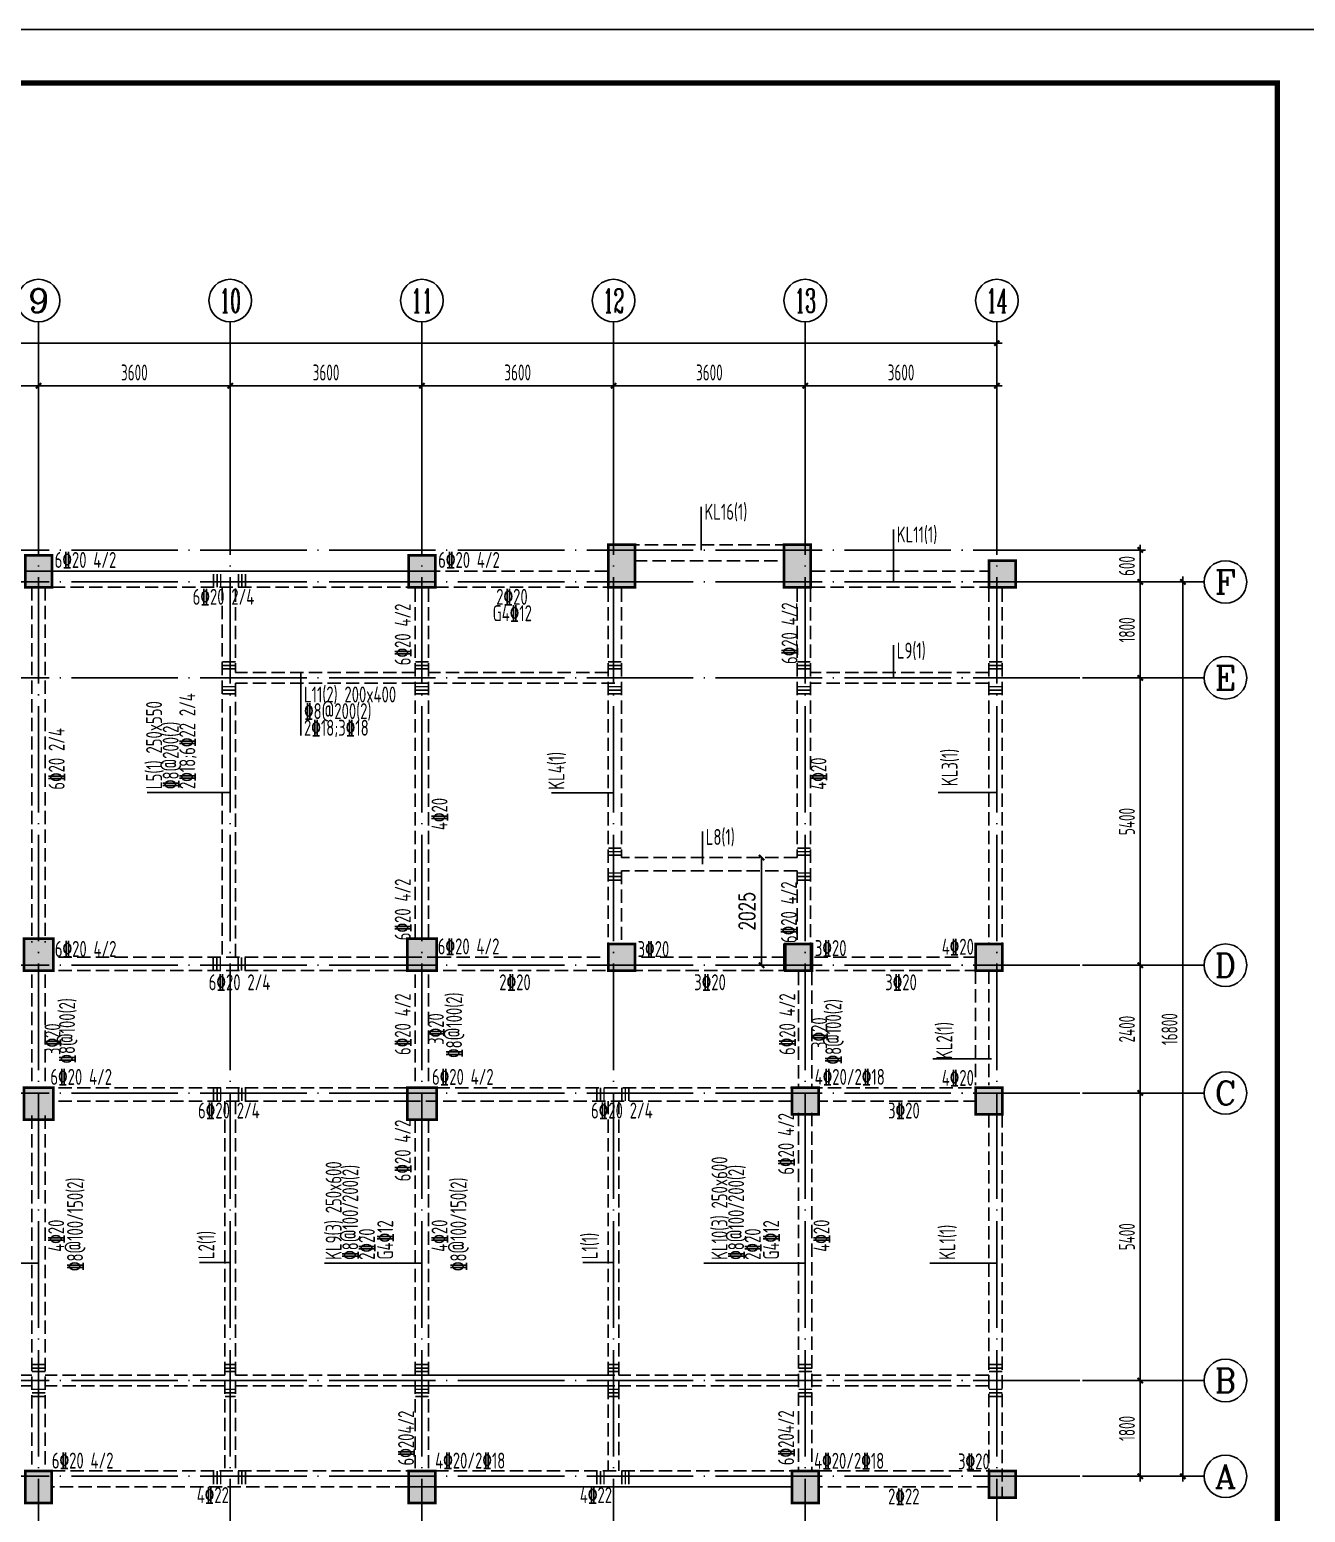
# Model space of a CAD drawing. Extents: x 127019 to 780419, y 327305 to 369305.
# Drawn here: x 458985 to 482944, y 341453 to 369305 of the extents above; entities that cross this region are included whole.
import ezdxf
from ezdxf.enums import TextEntityAlignment as Align

# ---------------------------------------------------------------- set-up
doc = ezdxf.new("R2010")
doc.units = 0
doc.header["$LTSCALE"] = 1000
doc.header["$MEASUREMENT"] = 0
for name, pattern in [('CONTINOUS', [0]), ('DASH', [0.35, 0.25, -0.1]), ('DOTE', [2.42, 2, -0.2, 0.02, -0.2])]:
    doc.linetypes.add(name, pattern=pattern)
doc.layers.get('0').update_dxf_attribs({"linetype": 'CONTINUOUS'})
doc.layers.get('Defpoints').update_dxf_attribs({"linetype": 'CONTINUOUS'})
for name, color, linetype in [('2106', 2, 'CONTINUOUS'), ('AXIS_TEXT', 7, 'CONTINUOUS'), ('COLU', 7, 'CONTINUOUS'), ('COLUMN', 7, 'CONTINUOUS'), ('DIM', 3, 'CONTINUOUS'), ('DOTE', 8, 'DOTE'), ('PUB_DIM', 3, 'CONTINUOUS'), ('PUB_TITLE', 4, 'CONTINUOUS'), ('REIN', 1, 'CONTINUOUS'), ('柱涂实', 54, 'CONTINUOUS'), ('梁', 4, 'CONTINUOUS'), ('梁虚线', 4, 'DASH'), ('梁集中标注', 2, 'CONTINUOUS')]:
    doc.layers.add(name, color=color, linetype=linetype)
doc.styles.add('_TCH_DIM_T3', font='SIMPLEX', dxfattribs={"width": 0.705882, "bigfont": 'GBCBIG'})
doc.styles.add('COMPLEX', font='COMPLEX.shx')
doc.styles.add('TSSD_Dimension', font='gbxwxt.shx', dxfattribs={"width": 0.7, "bigfont": 'gbhzfs.shx'})
doc.styles.add('TSSD_Rein', font='tssdeng.shx', dxfattribs={"width": 0.6, "bigfont": 'gbhzfs.shx'})
doc.dimstyles.new('_TCH_ARCH&&100', dxfattribs={"dimtxt": 297.5, "dimasz": 100, "dimexe": 250, "dimexo": 300, "dimgap": 126.25, "dimtad": 1, "dimdec": 0, "dimzin": 0, "dimdsep": 46, "dimtxsty": '_TCH_DIM_T3', "dimblk": 'ARCHTICK', "dimcen": 0.09, "dimclrt": 7, "dimazin": 2, "dimtfac": 1, "dimtdec": 0, "dimtix": 1, "dimtmove": 2, "dimatfit": 3, "dimfxl": 0, "dimtolj": 1, "dimtzin": 0, "dimarcsym": 0})
doc.dimstyles.new('TSSD_100_100', dxfattribs={"dimtxt": 300, "dimasz": 100, "dimexe": 100, "dimexo": 250, "dimgap": 100, "dimtad": 1, "dimdec": 0, "dimzin": 0, "dimdsep": 46, "dimtxsty": 'TSSD_Dimension', "dimblk": 'ARCHTICK', "dimcen": 0, "dimdle": 100, "dimclrt": 7, "dimadec": 0, "dimazin": 0, "dimtfac": 1, "dimtdec": 0, "dimtix": 1, "dimtmove": 2, "dimatfit": 3, "dimfxl": 0, "dimtolj": 1, "dimtzin": 0, "dimarcsym": 0})

# ---------------------------------------------------------------- blocks, each defined once
blk = doc.blocks.new('_ArchTick')
at = {"color": 0, "linetype": 'ByBlock', "const_width": 0.4}
blk.add_lwpolyline([(-0.5, -0.5), (0.5, 0.5)], dxfattribs=at)
blk = doc.blocks.new('*D271')
at = {"layer": 'Defpoints', "color": 0, "transparency": 16777216}
for p in [(478809, 358930), (478809, 342130), (480643, 342130)]:
    blk.add_point(p, dxfattribs=at)
at = {"layer": 'DIM', "color": 0, "lineweight": -2, "transparency": 16777216}
for p, q in [((480643, 359030), (480643, 342030)), ((479059, 358930), (480743, 358930)), ((479059, 342130), (480743, 342130))]:
    blk.add_line(p, q, dxfattribs=at)
at = {"layer": 'DIM', "color": 0, "lineweight": -2, "transparency": 16777216, "xscale": 100, "yscale": 100, "zscale": 100}
for p, rotation in [((480643, 358930), 90), ((480643, 342130), 270)]:
    blk.add_blockref('_ArchTick', p, dxfattribs=dict(at, rotation=rotation))
at = {"layer": 'DIM', "color": 7, "transparency": 16777216, "insert": (480393, 350530), "char_height": 300, "attachment_point": 5, "rotation": 90, "style": 'TSSD_Dimension'}
blk.add_mtext('\\A1;16800', dxfattribs=at)
blk = doc.blocks.new('*D272')
at = {"layer": 'Defpoints', "color": 0, "transparency": 16777216}
for p in [(478809, 343930), (478809, 342130), (479843, 342130)]:
    blk.add_point(p, dxfattribs=at)
at = {"layer": 'DIM', "color": 0, "lineweight": -2, "transparency": 16777216}
for p, q in [((479843, 344030), (479843, 342030)), ((479059, 343930), (479943, 343930)), ((479059, 342130), (479943, 342130))]:
    blk.add_line(p, q, dxfattribs=at)
at = {"layer": 'DIM', "color": 0, "lineweight": -2, "transparency": 16777216, "xscale": 100, "yscale": 100, "zscale": 100}
for p, rotation in [((479843, 343930), 90), ((479843, 342130), 270)]:
    blk.add_blockref('_ArchTick', p, dxfattribs=dict(at, rotation=rotation))
at = {"layer": 'DIM', "color": 7, "transparency": 16777216, "insert": (479593, 343030), "char_height": 300, "attachment_point": 5, "rotation": 90, "style": 'TSSD_Dimension'}
blk.add_mtext('\\A1;1800', dxfattribs=at)
blk = doc.blocks.new('*D273')
at = {"layer": 'Defpoints', "color": 0, "transparency": 16777216}
for p in [(478809, 349330), (478809, 343930), (479843, 343930)]:
    blk.add_point(p, dxfattribs=at)
at = {"layer": 'DIM', "color": 0, "lineweight": -2, "transparency": 16777216}
for p, q in [((479059, 349330), (479943, 349330)), ((479843, 349430), (479843, 343830)), ((479059, 343930), (479943, 343930))]:
    blk.add_line(p, q, dxfattribs=at)
at = {"layer": 'DIM', "color": 0, "lineweight": -2, "transparency": 16777216, "xscale": 100, "yscale": 100, "zscale": 100}
for p, rotation in [((479843, 349330), 90), ((479843, 343930), 270)]:
    blk.add_blockref('_ArchTick', p, dxfattribs=dict(at, rotation=rotation))
at = {"layer": 'DIM', "color": 7, "transparency": 16777216, "insert": (479593, 346630), "char_height": 300, "attachment_point": 5, "rotation": 90, "style": 'TSSD_Dimension'}
blk.add_mtext('\\A1;5400', dxfattribs=at)
blk = doc.blocks.new('*D274')
at = {"layer": 'Defpoints', "color": 0, "transparency": 16777216}
for p in [(478809, 351730), (478809, 349330), (479843, 349330)]:
    blk.add_point(p, dxfattribs=at)
at = {"layer": 'DIM', "color": 0, "lineweight": -2, "transparency": 16777216}
for p, q in [((479843, 351830), (479843, 349230)), ((479059, 351730), (479943, 351730)), ((479059, 349330), (479943, 349330))]:
    blk.add_line(p, q, dxfattribs=at)
at = {"layer": 'DIM', "color": 0, "lineweight": -2, "transparency": 16777216, "xscale": 100, "yscale": 100, "zscale": 100}
for p, rotation in [((479843, 351730), 90), ((479843, 349330), 270)]:
    blk.add_blockref('_ArchTick', p, dxfattribs=dict(at, rotation=rotation))
at = {"layer": 'DIM', "color": 7, "transparency": 16777216, "insert": (479593, 350530), "char_height": 300, "attachment_point": 5, "rotation": 90, "style": 'TSSD_Dimension'}
blk.add_mtext('\\A1;2400', dxfattribs=at)
blk = doc.blocks.new('*D275')
at = {"layer": 'Defpoints', "color": 0, "transparency": 16777216}
for p in [(478809, 357130), (478809, 351730), (479843, 351730)]:
    blk.add_point(p, dxfattribs=at)
at = {"layer": 'DIM', "color": 0, "lineweight": -2, "transparency": 16777216}
for p, q in [((479059, 357130), (479943, 357130)), ((479843, 357230), (479843, 351630)), ((479059, 351730), (479943, 351730))]:
    blk.add_line(p, q, dxfattribs=at)
at = {"layer": 'DIM', "color": 0, "lineweight": -2, "transparency": 16777216, "xscale": 100, "yscale": 100, "zscale": 100}
for p, rotation in [((479843, 357130), 90), ((479843, 351730), 270)]:
    blk.add_blockref('_ArchTick', p, dxfattribs=dict(at, rotation=rotation))
at = {"layer": 'DIM', "color": 7, "transparency": 16777216, "insert": (479593, 354430), "char_height": 300, "attachment_point": 5, "rotation": 90, "style": 'TSSD_Dimension'}
blk.add_mtext('\\A1;5400', dxfattribs=at)
blk = doc.blocks.new('*D276')
at = {"layer": 'Defpoints', "color": 0, "transparency": 16777216}
for p in [(478809, 358930), (478809, 357130), (479843, 357130)]:
    blk.add_point(p, dxfattribs=at)
at = {"layer": 'DIM', "color": 0, "lineweight": -2, "transparency": 16777216}
for p, q in [((479843, 359030), (479843, 357030)), ((479059, 358930), (479943, 358930)), ((479059, 357130), (479943, 357130))]:
    blk.add_line(p, q, dxfattribs=at)
at = {"layer": 'DIM', "color": 0, "lineweight": -2, "transparency": 16777216, "xscale": 100, "yscale": 100, "zscale": 100}
for p, rotation in [((479843, 358930), 90), ((479843, 357130), 270)]:
    blk.add_blockref('_ArchTick', p, dxfattribs=dict(at, rotation=rotation))
at = {"layer": 'DIM', "color": 7, "transparency": 16777216, "insert": (479593, 358030), "char_height": 300, "attachment_point": 5, "rotation": 90, "style": 'TSSD_Dimension'}
blk.add_mtext('\\A1;1800', dxfattribs=at)
blk = doc.blocks.new('_axiso')
blk.add_circle((0, 0), 0.5)
at = {"layer": 'AXIS_TEXT', "style": 'COMPLEX', "width": 1.041667}
blk.add_attdef('A', text='', height=0.56, dxfattribs=at).set_placement((-0.25, -0.28), (0.25, -0.28), align=Align.FIT)
blk = doc.blocks.new('*D277')
at = {"layer": 'Defpoints', "color": 0, "transparency": 16777216}
for p in [(473551, 362615), (473551, 361190), (477151, 361190)]:
    blk.add_point(p, dxfattribs=at)
at = {"layer": 'DIM', "color": 0, "lineweight": -2, "transparency": 16777216}
for p, q in [((473551, 361440), (473551, 362715)), ((477151, 361440), (477151, 362715)), ((477251, 362615), (473451, 362615))]:
    blk.add_line(p, q, dxfattribs=at)
at = {"layer": 'DIM', "color": 0, "lineweight": -2, "transparency": 16777216, "xscale": 100, "yscale": 100, "zscale": 100, "rotation": 180}
blk.add_blockref('_ArchTick', (473551, 362615), dxfattribs=at)
at = {"layer": 'DIM', "color": 0, "lineweight": -2, "transparency": 16777216, "xscale": 100, "yscale": 100, "zscale": 100}
blk.add_blockref('_ArchTick', (477151, 362615), dxfattribs=at)
at = {"layer": 'DIM', "color": 7, "transparency": 16777216, "insert": (475351, 362865), "char_height": 300, "attachment_point": 5, "style": 'TSSD_Dimension'}
blk.add_mtext('\\A1;3600', dxfattribs=at)
blk = doc.blocks.new('*D279')
at = {"layer": 'Defpoints', "color": 0, "transparency": 16777216}
for p in [(478286, 359530), (478286, 358930), (479843, 358930)]:
    blk.add_point(p, dxfattribs=at)
at = {"layer": 'DIM', "color": 0, "lineweight": -2, "transparency": 16777216}
for p, q in [((479843, 359530), (479843, 359630)), ((478536, 359530), (479943, 359530)), ((479843, 359530), (479843, 358930)), ((478536, 358930), (479943, 358930)), ((479843, 358930), (479843, 358830))]:
    blk.add_line(p, q, dxfattribs=at)
at = {"layer": 'DIM', "color": 0, "lineweight": -2, "transparency": 16777216, "xscale": 100, "yscale": 100, "zscale": 100}
for p, rotation in [((479843, 359530), 270), ((479843, 358930), 90)]:
    blk.add_blockref('_ArchTick', p, dxfattribs=dict(at, rotation=rotation))
at = {"layer": 'DIM', "color": 7, "transparency": 16777216, "insert": (479593, 359230), "char_height": 300, "attachment_point": 5, "rotation": 90, "style": 'TSSD_Dimension'}
blk.add_mtext('\\A1;600', dxfattribs=at)
blk = doc.blocks.new('*D280')
at = {"layer": 'Defpoints', "color": 0, "transparency": 16777216}
for p in [(455551, 362615), (455551, 361190), (459151, 361190)]:
    blk.add_point(p, dxfattribs=at)
at = {"layer": 'DIM', "color": 0, "lineweight": -2, "transparency": 16777216}
for p, q in [((455551, 361440), (455551, 362715)), ((459151, 361440), (459151, 362715)), ((459251, 362615), (455451, 362615))]:
    blk.add_line(p, q, dxfattribs=at)
at = {"layer": 'DIM', "color": 0, "lineweight": -2, "transparency": 16777216, "xscale": 100, "yscale": 100, "zscale": 100, "rotation": 180}
blk.add_blockref('_ArchTick', (455551, 362615), dxfattribs=at)
at = {"layer": 'DIM', "color": 0, "lineweight": -2, "transparency": 16777216, "xscale": 100, "yscale": 100, "zscale": 100}
blk.add_blockref('_ArchTick', (459151, 362615), dxfattribs=at)
at = {"layer": 'DIM', "color": 7, "transparency": 16777216, "insert": (457351, 362865), "char_height": 300, "attachment_point": 5, "style": 'TSSD_Dimension'}
blk.add_mtext('\\A1;3600', dxfattribs=at)
blk = doc.blocks.new('*D287')
at = {"layer": 'Defpoints', "color": 0, "transparency": 16777216}
for p in [(469951, 362615), (469951, 361190), (473551, 361190)]:
    blk.add_point(p, dxfattribs=at)
at = {"layer": 'DIM', "color": 0, "lineweight": -2, "transparency": 16777216}
for p, q in [((469951, 361440), (469951, 362715)), ((473551, 361440), (473551, 362715)), ((473651, 362615), (469851, 362615))]:
    blk.add_line(p, q, dxfattribs=at)
at = {"layer": 'DIM', "color": 0, "lineweight": -2, "transparency": 16777216, "xscale": 100, "yscale": 100, "zscale": 100, "rotation": 180}
blk.add_blockref('_ArchTick', (469951, 362615), dxfattribs=at)
at = {"layer": 'DIM', "color": 0, "lineweight": -2, "transparency": 16777216, "xscale": 100, "yscale": 100, "zscale": 100}
blk.add_blockref('_ArchTick', (473551, 362615), dxfattribs=at)
at = {"layer": 'DIM', "color": 7, "transparency": 16777216, "insert": (471751, 362865), "char_height": 300, "attachment_point": 5, "style": 'TSSD_Dimension'}
blk.add_mtext('\\A1;3600', dxfattribs=at)
blk = doc.blocks.new('*D288')
at = {"layer": 'Defpoints', "color": 0, "transparency": 16777216}
for p in [(466351, 362615), (466351, 361190), (469951, 361190)]:
    blk.add_point(p, dxfattribs=at)
at = {"layer": 'DIM', "color": 0, "lineweight": -2, "transparency": 16777216}
for p, q in [((466351, 361440), (466351, 362715)), ((469951, 361440), (469951, 362715)), ((470051, 362615), (466251, 362615))]:
    blk.add_line(p, q, dxfattribs=at)
at = {"layer": 'DIM', "color": 0, "lineweight": -2, "transparency": 16777216, "xscale": 100, "yscale": 100, "zscale": 100, "rotation": 180}
blk.add_blockref('_ArchTick', (466351, 362615), dxfattribs=at)
at = {"layer": 'DIM', "color": 0, "lineweight": -2, "transparency": 16777216, "xscale": 100, "yscale": 100, "zscale": 100}
blk.add_blockref('_ArchTick', (469951, 362615), dxfattribs=at)
at = {"layer": 'DIM', "color": 7, "transparency": 16777216, "insert": (468151, 362865), "char_height": 300, "attachment_point": 5, "style": 'TSSD_Dimension'}
blk.add_mtext('\\A1;3600', dxfattribs=at)
blk = doc.blocks.new('*D289')
at = {"layer": 'Defpoints', "color": 0, "transparency": 16777216}
for p in [(462751, 362615), (462751, 361190), (466351, 361190)]:
    blk.add_point(p, dxfattribs=at)
at = {"layer": 'DIM', "color": 0, "lineweight": -2, "transparency": 16777216}
for p, q in [((462751, 361440), (462751, 362715)), ((466351, 361440), (466351, 362715)), ((466451, 362615), (462651, 362615))]:
    blk.add_line(p, q, dxfattribs=at)
at = {"layer": 'DIM', "color": 0, "lineweight": -2, "transparency": 16777216, "xscale": 100, "yscale": 100, "zscale": 100, "rotation": 180}
blk.add_blockref('_ArchTick', (462751, 362615), dxfattribs=at)
at = {"layer": 'DIM', "color": 0, "lineweight": -2, "transparency": 16777216, "xscale": 100, "yscale": 100, "zscale": 100}
blk.add_blockref('_ArchTick', (466351, 362615), dxfattribs=at)
at = {"layer": 'DIM', "color": 7, "transparency": 16777216, "insert": (464551, 362865), "char_height": 300, "attachment_point": 5, "style": 'TSSD_Dimension'}
blk.add_mtext('\\A1;3600', dxfattribs=at)
blk = doc.blocks.new('*D294')
at = {"layer": 'Defpoints', "color": 0, "transparency": 16777216}
for p in [(430351, 363415), (430351, 361190), (477151, 361190)]:
    blk.add_point(p, dxfattribs=at)
at = {"layer": 'DIM', "color": 0, "lineweight": -2, "transparency": 16777216}
for p, q in [((430351, 361440), (430351, 363515)), ((477151, 361440), (477151, 363515)), ((477251, 363415), (430251, 363415))]:
    blk.add_line(p, q, dxfattribs=at)
at = {"layer": 'DIM', "color": 0, "lineweight": -2, "transparency": 16777216, "xscale": 100, "yscale": 100, "zscale": 100}
for p, rotation in [((430351, 363415), 179.9999999999991), ((477151, 363415), 359.9999999999991)]:
    blk.add_blockref('_ArchTick', p, dxfattribs=dict(at, rotation=rotation))
at = {"layer": 'DIM', "color": 7, "transparency": 16777216, "insert": (453751, 363665), "char_height": 300, "attachment_point": 5, "style": 'TSSD_Dimension'}
blk.add_mtext('\\A1;46800', dxfattribs=at)
blk = doc.blocks.new('A$C5E704440')
at = {"layer": '2106', "color": 8}
for points in [[(40000, 700), (39500, 700), (40000, -100), (39500, -100)], [(43300, 700), (42800, 700), (43300, -100), (42800, -100)], [(29050, 500), (28550, 500), (29050, -100), (28550, -100)], [(36250, 500), (35750, 500), (36250, -100), (35750, -100)], [(47150, 400), (46650, 400), (47150, -100), (46650, -100)], [(29075, -6700), (28525, -6700), (29075, -7300), (28525, -7300)], [(36275, -6700), (35725, -6700), (36275, -7300), (35725, -7300)], [(40000, -6800), (39500, -6800), (40000, -7300), (39500, -7300)], [(43300, -6800), (42800, -6800), (43300, -7300), (42800, -7300)], [(46900, -6800), (46400, -6800), (46900, -7300), (46400, -7300)], [(29075, -9500), (28525, -9500), (29075, -10100), (28525, -10100)], [(36275, -9500), (35725, -9500), (36275, -10100), (35725, -10100)], [(43450, -9500), (42950, -9500), (43450, -10000), (42950, -10000)], [(46900, -9500), (46400, -9500), (46900, -10000), (46400, -10000)], [(29050, -16700), (28550, -16700), (29050, -17300), (28550, -17300)], [(36250, -16700), (35750, -16700), (36250, -17300), (35750, -17300)], [(43450, -16700), (42950, -16700), (43450, -17300), (42950, -17300)], [(47150, -16700), (46650, -16700), (47150, -17200), (46650, -17200)]]:
    blk.add_solid(points, dxfattribs=at)
at = {"layer": 'COLUMN'}
for points in [[(39500, -100), (40000, -100), (40000, 700), (39500, 700)], [(42800, -100), (43300, -100), (43300, 699), (42800, 699)], [(28550, -100), (29050, -100), (29050, 500), (28550, 500)], [(35750, -100), (36250, -100), (36250, 500), (35750, 500)], [(46650, -100), (47150, -100), (47150, 400), (46650, 400)], [(28525, -7300), (29075, -7300), (29075, -6700), (28525, -6700)], [(35725, -7300), (36275, -7300), (36275, -6700), (35725, -6700)], [(40000, -6800), (39500, -6800), (39500, -7300), (40000, -7300)], [(43300, -6800), (42800, -6800), (42800, -7300), (43300, -7300)], [(46400, -7300), (46900, -7300), (46900, -6800), (46400, -6800)], [(28525, -10100), (29075, -10100), (29075, -9500), (28525, -9500)], [(35725, -10100), (36275, -10100), (36275, -9500), (35725, -9500)], [(42950, -10000), (43450, -10000), (43450, -9500), (42950, -9500)], [(46400, -10000), (46900, -10000), (46900, -9500), (46400, -9500)], [(29050, -17300), (28550, -17300), (28550, -16700), (29050, -16700)], [(36250, -17300), (35750, -17300), (35750, -16700), (36250, -16700)], [(43450, -17300), (42950, -17300), (42950, -16700), (43450, -16700)], [(47150, -17200), (46650, -17200), (46650, -16700), (47150, -16700)]]:
    blk.add_lwpolyline(points, close=True, dxfattribs=at)
blk = doc.blocks.new('*D394')
at = {"layer": 'Defpoints', "color": 0, "transparency": 16777216}
for p in [(459151, 362615), (459151, 361190), (462751, 361190)]:
    blk.add_point(p, dxfattribs=at)
at = {"layer": 'DIM', "color": 0, "lineweight": -2, "transparency": 16777216}
for p, q in [((459151, 361440), (459151, 362715)), ((462751, 361440), (462751, 362715)), ((462851, 362615), (459051, 362615))]:
    blk.add_line(p, q, dxfattribs=at)
at = {"layer": 'DIM', "color": 0, "lineweight": -2, "transparency": 16777216, "xscale": 100, "yscale": 100, "zscale": 100, "rotation": 180}
blk.add_blockref('_ArchTick', (459151, 362615), dxfattribs=at)
at = {"layer": 'DIM', "color": 0, "lineweight": -2, "transparency": 16777216, "xscale": 100, "yscale": 100, "zscale": 100}
blk.add_blockref('_ArchTick', (462751, 362615), dxfattribs=at)
at = {"layer": 'DIM', "color": 7, "transparency": 16777216, "insert": (460951, 362865), "char_height": 300, "attachment_point": 5, "style": 'TSSD_Dimension'}
blk.add_mtext('\\A1;3600', dxfattribs=at)
blk = doc.blocks.new('*D625')
at = {"layer": 'Defpoints', "color": 0, "linetype": 'CONTINOUS', "transparency": 16777216}
for p in [(472554, 353755), (472732, 353755), (472554, 351730)]:
    blk.add_point(p, dxfattribs=at)
at = {"layer": 'PUB_DIM', "color": 0, "linetype": 'CONTINOUS', "lineweight": -2, "transparency": 16777216}
for p, q in [((472732, 351730), (472732, 353755)), ((472854, 353755), (472982, 353755)), ((472854, 351730), (472982, 351730))]:
    blk.add_line(p, q, dxfattribs=at)
at = {"layer": 'PUB_DIM', "color": 0, "linetype": 'CONTINOUS', "lineweight": -2, "transparency": 16777216, "xscale": 100, "yscale": 100, "zscale": 100}
for p, rotation in [((472732, 353755), 90), ((472732, 351730), 270)]:
    blk.add_blockref('_ArchTick', p, dxfattribs=dict(at, rotation=rotation))
at = {"layer": 'PUB_DIM', "color": 7, "linetype": 'CONTINOUS', "transparency": 16777216, "insert": (472457, 352743), "char_height": 297.5, "attachment_point": 5, "rotation": 90, "style": '_TCH_DIM_T3'}
blk.add_mtext('\\A1;2025', dxfattribs=at)

msp = doc.modelspace()

# ---------------------------------------------------------------- linework, layer by layer
at = {"layer": 'COLU'}
for p, q in [((470351.2, 359630), (470351.2, 358830)), ((473651.2, 359630), (473651.2, 358830))]:
    msp.add_line(p, q, dxfattribs=at)
at = {"layer": 'COLU', "const_width": 50}
for points in [[(469851.2, 359630), (470351.2, 359630), (470351.2, 358830), (469851.2, 358830)], [(473151.2, 359630), (473651.2, 359630), (473651.2, 358830), (473151.2, 358830)], [(458902.2, 359430), (459402.2, 359430), (459402.2, 358830), (458902.2, 358830)], [(466101.2, 359430), (466601.2, 359430), (466601.2, 358830), (466101.2, 358830)], [(477000.8, 359330), (477500.8, 359330), (477500.8, 358830), (477000.8, 358830)], [(477000.8, 359330), (477500.8, 359330), (477500.8, 358830), (477000.8, 358830)], [(458876.2, 352230), (459426.2, 352230), (459426.2, 351630), (458876.2, 351630)], [(466076.2, 352230), (466626.2, 352230), (466626.2, 351630), (466076.2, 351630)], [(469851.2, 352130.8), (470351.2, 352130.8), (470351.2, 351630.8), (469851.2, 351630.8)], [(469851.2, 352130.8), (470351.2, 352130.8), (470351.2, 351630.8), (469851.2, 351630.8)], [(473176.2, 352130), (473676.2, 352130), (473676.2, 351630), (473176.2, 351630)], [(473176.2, 352130), (473676.2, 352130), (473676.2, 351630), (473176.2, 351630)], [(476751.2, 352130), (477251.2, 352130), (477251.2, 351630), (476751.2, 351630)], [(476751.2, 352130), (477251.2, 352130), (477251.2, 351630), (476751.2, 351630)], [(458876.2, 349430), (459426.2, 349430), (459426.2, 348830), (458876.2, 348830)], [(466076.2, 349430.5), (466626.2, 349430.5), (466626.2, 348830.5), (466076.2, 348830.5)], [(473301.2, 349430), (473801.2, 349430), (473801.2, 348930), (473301.2, 348930)], [(476751.2, 349429.7), (477251.2, 349429.7), (477251.2, 348929.7), (476751.2, 348929.7)], [(476751.2, 349429.7), (477251.2, 349429.7), (477251.2, 348929.7), (476751.2, 348929.7)], [(458900.9, 342230), (459400.9, 342230), (459400.9, 341630), (458900.9, 341630)], [(466100.9, 342230), (466600.9, 342230), (466600.9, 341630), (466100.9, 341630)], [(473300.9, 342230), (473800.9, 342230), (473800.9, 341630), (473300.9, 341630)], [(477000.9, 342230), (477500.9, 342230), (477500.9, 341730), (477000.9, 341730)]]:
    msp.add_lwpolyline(points, close=True, dxfattribs=at)
at = {"layer": 'DIM'}
for p, q in [((459151.2, 363815.2), (459151.2, 361490.2)), ((462751.2, 363815.2), (462751.2, 361490.2)), ((466351.2, 363815.2), (466351.2, 361490.2)), ((469951.2, 363815.2), (469951.2, 361490.2)), ((469951.2, 363815.2), (469951.2, 361490.2)), ((473551.2, 363815.2), (473551.2, 361490.2)), ((477151.2, 363815.2), (477151.2, 361490.2)), ((481043.4, 358930), (478758.5, 358930)), ((481043.4, 357130), (478758.5, 357130)), ((481043.4, 351730), (478758.5, 351730)), ((481043.4, 349330), (478758.5, 349330)), ((481043.4, 343930), (478758.5, 343930)), ((481043.4, 342130), (478758.5, 342130))]:
    msp.add_line(p, q, dxfattribs=at)
at = {"layer": 'DOTE'}
for p, q in [((459151.2, 361440.2), (459151.2, 339619.8)), ((462751.2, 361440.2), (462751.2, 339619.8)), ((466351.2, 361440.2), (466351.2, 340196.9)), ((469951.2, 361440.2), (469951.2, 351730)), ((469951.2, 361440.2), (469951.2, 339619.8)), ((473551.2, 361440.2), (473551.2, 339619.8)), ((477151.2, 361440.2), (477151.2, 339619.8)), ((478708.5, 359530), (428938.9, 359530)), ((478708.5, 359530), (469851.2, 359530)), ((478708.5, 358930), (429104.9, 358930)), ((478708.5, 357130), (429104.9, 357130)), ((478708.5, 351730), (429104.9, 351730)), ((478708.5, 351730), (469951.2, 351730)), ((478708.5, 349330), (429104.9, 349330)), ((478708.5, 343930), (429104.9, 343930)), ((478708.5, 342130), (429104.9, 342130))]:
    msp.add_line(p, q, dxfattribs=at)
at = {"layer": 'PUB_TITLE'}
msp.add_lwpolyline([(424019.2, 327305.3), (483419.2, 327305.3), (483419.2, 369305.3), (424019.2, 369305.3)], close=True, dxfattribs=at)
at = {"layer": 'PUB_TITLE', "const_width": 100}
msp.add_lwpolyline([(425019.2, 328305.3), (482419.2, 328305.3), (482419.2, 368305.3), (425019.2, 368305.3)], close=True, dxfattribs=at)
at = {"layer": 'REIN', "const_width": 30}
for points in [[(462438.7, 358830), (462438.7, 359080)], [(462438.7, 358829.3), (462438.7, 359054.3)], [(462505.4, 358830), (462505.4, 359080)], [(462505.4, 358829.3), (462505.4, 359054.3)], [(462572, 358830), (462572, 359080)], [(462572, 358829.3), (462572, 359054.3)], [(462905.4, 358830), (462905.4, 359080)], [(462905.4, 358829.3), (462905.4, 359054.3)], [(462972, 358830), (462972, 359080)], [(462972, 358829.3), (462972, 359054.3)], [(463038.7, 358830), (463038.7, 359080)], [(463038.7, 358829.3), (463038.7, 359054.3)], [(462601.2, 357430), (462850.7, 357430)], [(462601.2, 357363.3), (462850.7, 357363.3)], [(466226.2, 357430), (466451.2, 357430)], [(466226.2, 357363.3), (466451.2, 357363.3)], [(466226.9, 357430), (466476.9, 357430)], [(466226.9, 357363.3), (466476.9, 357363.3)], [(469850, 357430), (470099.2, 357430)], [(469850, 357363.3), (470099.2, 357363.3)], [(473400.7, 357430), (473649.9, 357430)], [(473400.7, 357363.3), (473649.9, 357363.3)], [(477001.6, 357430), (477250.8, 357430)], [(477001.6, 357363.3), (477250.8, 357363.3)], [(462601.2, 357296.7), (462850.7, 357296.7)], [(466226.2, 357296.7), (466451.2, 357296.7)], [(466226.9, 357296.7), (466476.9, 357296.7)], [(469850, 357296.7), (470099.2, 357296.7)], [(473400.7, 357296.7), (473649.9, 357296.7)], [(477001.6, 357296.7), (477250.8, 357296.7)], [(462601.2, 356963.3), (462850.7, 356963.3)], [(462601.2, 356896.7), (462850.7, 356896.7)], [(462601.2, 356830), (462850.7, 356830)], [(466226.2, 356963.3), (466451.2, 356963.3)], [(466226.2, 356896.7), (466451.2, 356896.7)], [(466226.2, 356830), (466451.2, 356830)], [(466226.9, 356963.3), (466476.9, 356963.3)], [(466226.9, 356896.7), (466476.9, 356896.7)], [(466226.9, 356830), (466476.9, 356830)], [(469850, 356963.3), (470099.2, 356963.3)], [(469850, 356896.7), (470099.2, 356896.7)], [(469850, 356830), (470099.2, 356830)], [(473400.7, 356963.3), (473649.9, 356963.3)], [(473400.7, 356896.7), (473649.9, 356896.7)], [(473400.7, 356830), (473649.9, 356830)], [(477001.6, 356963.3), (477250.8, 356963.3)], [(477001.6, 356896.7), (477250.8, 356896.7)], [(477001.6, 356830), (477250.8, 356830)], [(469850.9, 353930), (470100.1, 353930)], [(469850.9, 353863.3), (470100.1, 353863.3)], [(469850.9, 353796.7), (470100.1, 353796.7)], [(473402, 353930), (473651.2, 353930)], [(473402, 353863.3), (473651.2, 353863.3)], [(473402, 353796.7), (473651.2, 353796.7)], [(469850.9, 353463.3), (470100.1, 353463.3)], [(473402, 353463.3), (473651.2, 353463.3)], [(469850.9, 353396.7), (470100.1, 353396.7)], [(469850.9, 353330), (470100.1, 353330)], [(473402, 353396.7), (473651.2, 353396.7)], [(473402, 353330), (473651.2, 353330)], [(462431.8, 351630.7), (462431.8, 351880.7)], [(462431.8, 351630), (462431.8, 351855)], [(462498.5, 351630.7), (462498.5, 351880.7)], [(462498.5, 351630), (462498.5, 351855)], [(462565.2, 351630.7), (462565.2, 351880.7)], [(462565.2, 351630), (462565.2, 351855)], [(462898.5, 351630.7), (462898.5, 351880.7)], [(462898.5, 351630), (462898.5, 351855)], [(462965.2, 351630.7), (462965.2, 351880.7)], [(462965.2, 351630), (462965.2, 351855)], [(463031.8, 351630.7), (463031.8, 351880.7)], [(463031.8, 351630), (463031.8, 351855)], [(462438.7, 349180), (462438.7, 349430)], [(462438.7, 349179.3), (462438.7, 349404.3)], [(462505.4, 349180), (462505.4, 349430)], [(462505.4, 349179.3), (462505.4, 349404.3)], [(462572, 349180), (462572, 349430)], [(462572, 349179.3), (462572, 349404.3)], [(462905.4, 349180), (462905.4, 349430)], [(462905.4, 349179.3), (462905.4, 349404.3)], [(462972, 349180), (462972, 349430)], [(462972, 349179.3), (462972, 349404.3)], [(463038.7, 349180), (463038.7, 349430)], [(463038.7, 349179.3), (463038.7, 349404.3)], [(469638.7, 349180), (469638.7, 349430)], [(469638.7, 349179.3), (469638.7, 349404.3)], [(469705.4, 349180), (469705.4, 349430)], [(469705.4, 349179.3), (469705.4, 349404.3)], [(469772, 349180), (469772, 349430)], [(469772, 349179.3), (469772, 349404.3)], [(470105.4, 349180), (470105.4, 349430)], [(470105.4, 349179.3), (470105.4, 349404.3)], [(470172, 349180), (470172, 349430)], [(470172, 349179.3), (470172, 349404.3)], [(470238.7, 349180), (470238.7, 349430)], [(470238.7, 349179.3), (470238.7, 349404.3)], [(459026.2, 344230), (459251.2, 344230)], [(459026.2, 344163.3), (459251.2, 344163.3)], [(459026.2, 344096.7), (459251.2, 344096.7)], [(459026.9, 344230), (459276.9, 344230)], [(459026.9, 344163.3), (459276.9, 344163.3)], [(459026.9, 344096.7), (459276.9, 344096.7)], [(462650.7, 344230), (462850.7, 344230)], [(462650.7, 344163.3), (462850.7, 344163.3)], [(462650.7, 344096.7), (462850.7, 344096.7)], [(466226.2, 344230), (466451.2, 344230)], [(466226.2, 344163.3), (466451.2, 344163.3)], [(466226.2, 344096.7), (466451.2, 344096.7)], [(466226.9, 344230), (466476.9, 344230)], [(466226.9, 344163.3), (466476.9, 344163.3)], [(466226.9, 344096.7), (466476.9, 344096.7)], [(469852.2, 344230), (470052.2, 344230)], [(469852.2, 344163.3), (470052.2, 344163.3)], [(469852.2, 344096.7), (470052.2, 344096.7)], [(473426.2, 344230), (473651.2, 344230)], [(473426.2, 344163.3), (473651.2, 344163.3)], [(473426.2, 344096.7), (473651.2, 344096.7)], [(473426.9, 344230), (473676.9, 344230)], [(473426.9, 344163.3), (473676.9, 344163.3)], [(473426.9, 344096.7), (473676.9, 344096.7)], [(477000.6, 344230), (477225.6, 344230)], [(477000.6, 344163.3), (477225.6, 344163.3)], [(477000.6, 344096.7), (477225.6, 344096.7)], [(477001.2, 344230), (477251.2, 344230)], [(477001.2, 344163.3), (477251.2, 344163.3)], [(477001.2, 344096.7), (477251.2, 344096.7)], [(459026.2, 343763.3), (459251.2, 343763.3)], [(459026.2, 343696.7), (459251.2, 343696.7)], [(459026.9, 343763.3), (459276.9, 343763.3)], [(459026.9, 343696.7), (459276.9, 343696.7)], [(462650.7, 343763.3), (462850.7, 343763.3)], [(462650.7, 343696.7), (462850.7, 343696.7)], [(466226.2, 343763.3), (466451.2, 343763.3)], [(466226.2, 343696.7), (466451.2, 343696.7)], [(466226.9, 343763.3), (466476.9, 343763.3)], [(466226.9, 343696.7), (466476.9, 343696.7)], [(469852.2, 343763.3), (470052.2, 343763.3)], [(469852.2, 343696.7), (470052.2, 343696.7)], [(473426.2, 343763.3), (473651.2, 343763.3)], [(473426.2, 343696.7), (473651.2, 343696.7)], [(473426.9, 343763.3), (473676.9, 343763.3)], [(473426.9, 343696.7), (473676.9, 343696.7)], [(477000.6, 343763.3), (477225.6, 343763.3)], [(477000.6, 343696.7), (477225.6, 343696.7)], [(477001.2, 343763.3), (477251.2, 343763.3)], [(477001.2, 343696.7), (477251.2, 343696.7)], [(459026.2, 343630), (459251.2, 343630)], [(459026.9, 343630), (459276.9, 343630)], [(462650.7, 343630), (462850.7, 343630)], [(466226.2, 343630), (466451.2, 343630)], [(466226.9, 343630), (466476.9, 343630)], [(469852.2, 343630), (470052.2, 343630)], [(473426.2, 343630), (473651.2, 343630)], [(473426.9, 343630), (473676.9, 343630)], [(477000.6, 343630), (477225.6, 343630)], [(477001.2, 343630), (477251.2, 343630)], [(462438.7, 341980), (462438.7, 342230)], [(462438.7, 341979.3), (462438.7, 342204.3)], [(462505.4, 341980), (462505.4, 342230)], [(462505.4, 341979.3), (462505.4, 342204.3)], [(462572, 341980), (462572, 342230)], [(462572, 341979.3), (462572, 342204.3)], [(462905.4, 341980), (462905.4, 342230)], [(462905.4, 341979.3), (462905.4, 342204.3)], [(462972, 341980), (462972, 342230)], [(462972, 341979.3), (462972, 342204.3)], [(463038.7, 341980), (463038.7, 342230)], [(463038.7, 341979.3), (463038.7, 342204.3)], [(469638.7, 341980), (469638.7, 342230)], [(469638.7, 341979.3), (469638.7, 342204.3)], [(469705.4, 341980), (469705.4, 342230)], [(469705.4, 341979.3), (469705.4, 342204.3)], [(469772, 341980), (469772, 342230)], [(469772, 341979.3), (469772, 342204.3)], [(470105.4, 341980), (470105.4, 342230)], [(470105.4, 341979.3), (470105.4, 342204.3)], [(470172, 341980), (470172, 342230)], [(470172, 341979.3), (470172, 342204.3)], [(470238.7, 341980), (470238.7, 342230)], [(470238.7, 341979.3), (470238.7, 342204.3)]]:
    msp.add_lwpolyline(points, dxfattribs=at)
at = {"layer": '梁'}
for p, q in [((466101.2, 359130), (458901.2, 359130)), ((466101.2, 359130), (466601.2, 359130)), ((466100.9, 341930), (466600.9, 341930)), ((473301.2, 341930), (466600.9, 341930))]:
    msp.add_line(p, q, dxfattribs=at)
at = {"layer": '梁虚线'}
for p, q in [((470189.4, 359624.6), (473289.4, 359624.6)), ((470331.4, 359324.6), (473159.1, 359324.6)), ((469847.2, 359130), (466601.2, 359130)), ((473674.9, 359130), (477026.2, 359130)), ((459026.2, 358830), (459026.2, 352155)), ((459276.2, 358830), (459276.2, 352155)), ((459401.2, 358830), (466101.2, 358830)), ((462601.2, 358830), (462601.2, 351880)), ((462851.2, 358805), (462851.2, 357230)), ((466601.2, 358830), (466101.2, 358830)), ((466226.2, 358805), (466226.2, 352155)), ((466476.2, 358805), (466476.2, 352155)), ((466601.2, 358830), (469847.2, 358830)), ((469851.2, 358805), (469851.2, 352105)), ((470101.2, 358805), (470101.2, 353755)), ((473401.2, 358805), (473401.2, 353755)), ((473651.2, 358805), (473651.2, 352105)), ((473674.9, 358830), (477026.2, 358830)), ((477000.8, 358805), (477000.8, 352105)), ((477250.8, 358805), (477250.8, 352130)), ((466226.2, 357230), (462851.2, 357230)), ((469851.2, 357230), (466476.2, 357230)), ((477000.8, 357230), (473651.2, 357230)), ((462851.2, 357030), (462851.2, 351880)), ((466226.2, 357030), (462851.2, 357030)), ((466226.2, 357030), (470051.2, 357030)), ((477000.8, 357030), (473651.2, 357030)), ((473401.2, 353755), (470101.2, 353755)), ((473401.2, 353505), (470101.2, 353505)), ((470101.2, 353505), (470101.2, 352130.8)), ((473401.2, 353505), (473401.2, 352130)), ((466076.2, 351880), (459426.2, 351880)), ((466101.2, 351880), (466626.2, 351880)), ((469701.2, 351880), (466601.2, 351880)), ((473176.2, 351880), (470351.2, 351880)), ((476776.2, 351880), (473690.3, 351880)), ((459026.2, 351555), (459026.2, 349505)), ((459276.2, 351555), (459276.2, 349505)), ((466076.2, 351630), (459426.2, 351630)), ((466226.2, 351555), (466226.2, 349505)), ((466476.2, 351555), (466476.2, 349505)), ((477151.2, 351630), (466626.2, 351630)), ((473426.2, 351605), (473426.2, 349455)), ((473676.2, 351605), (473676.2, 349455)), ((476751.2, 351630), (476751.2, 349480)), ((477001.2, 351630), (477001.2, 349480)), ((466076.2, 349430), (459426.2, 349430)), ((477026.2, 349430), (466626.2, 349430)), ((466076.2, 349180), (459426.2, 349180)), ((462651.2, 349180), (462651.2, 342230)), ((462851.2, 349180), (462851.2, 342230)), ((466076.2, 349180), (466626.2, 349180)), ((473301.2, 349180), (466626.2, 349180)), ((469851.2, 349180), (469851.2, 343830)), ((470051.2, 349180), (470051.2, 343830)), ((476776.2, 349180), (473801.2, 349180)), ((459026.2, 348905), (459026.2, 342304.7)), ((459276.2, 348905), (459276.2, 342304.7)), ((466226.2, 348830), (466226.2, 342230)), ((466476.2, 348830), (466476.2, 342230)), ((473426.2, 348955), (473426.2, 342255)), ((473676.2, 348955), (473676.2, 342255)), ((477001.2, 348929.7), (477001.2, 341756)), ((477251.2, 348929.7), (477251.2, 341756)), ((459026.2, 344030), (455651.2, 344030)), ((462651.2, 344030), (459276.2, 344030)), ((466226.2, 344030), (462851.2, 344030)), ((466226.2, 344030), (470051.2, 344030)), ((469851.2, 344030), (466476.2, 344030)), ((469851.2, 344030), (466476.2, 344030)), ((473426.2, 344030), (470051.2, 344030)), ((477001.2, 344030), (473676.2, 344030)), ((459026.2, 343830), (455651.2, 343830)), ((462651.2, 343830), (459276.2, 343830)), ((466226.2, 343830), (462851.2, 343830)), ((466226.2, 343830), (470051.2, 343830)), ((469851.2, 343830), (466476.2, 343830)), ((469851.2, 343830), (466476.2, 343830)), ((469851.2, 343830), (469851.2, 342230)), ((473426.2, 343830), (470051.2, 343830)), ((470051.2, 343830), (470051.2, 342230)), ((477001.2, 343830), (473676.2, 343830)), ((459400.9, 342230), (466100.9, 342230)), ((466600.9, 342230), (466100.9, 342230)), ((466600.9, 342230), (473301.2, 342230)), ((473801.2, 342230), (477026.2, 342230)), ((466100.9, 341930), (459400.9, 341930)), ((466100.9, 341930), (459400.9, 341930)), ((477026.2, 341930), (473801.2, 341930))]:
    msp.add_line(p, q, dxfattribs=at)
at = {"layer": '梁集中标注'}
for p, q in [((471596.7, 359530), (471596.7, 360341.3)), ((475209.6, 358930), (475209.6, 359914.1)), ((475211, 357130), (475211, 357743.1)), ((464076.1, 356048.8), (464076.1, 357223.1)), ((462750.3, 354978.2), (461194, 354978.2)), ((469950.3, 354966.1), (468785.4, 354966.1)), ((477150.3, 354978.2), (476046.1, 354978.2)), ((471620.4, 353630), (471620.4, 354243.1)), ((477051.2, 349969.8), (475947.1, 349969.8)), ((459150.3, 346134.5), (457323.4, 346134.5)), ((462750.3, 346149), (462175.2, 346149)), ((466350.3, 346134.5), (464524.5, 346134.5)), ((469950.3, 346149), (469375.2, 346149)), ((473550.3, 346134.5), (471649.3, 346134.5)), ((477150.3, 346134.5), (475893.7, 346134.5))]:
    msp.add_line(p, q, dxfattribs=at)

# ---------------------------------------------------------------- block references
at = {"layer": 'DIM'}
ref = msp.add_blockref('_axiso', (459151.2, 364215.2), dxfattribs=dict(at, xscale=-800, yscale=800, zscale=800, rotation=180))
ref.add_attrib('A', '9', dxfattribs={"layer": 'AXIS_TEXT', "height": 448, "style": 'COMPLEX', "width": 1.339286}).set_placement((458951.2, 363991.2), (459351.2, 363991.2), align=Align.FIT)
ref = msp.add_blockref('_axiso', (462751.2, 364215.2), dxfattribs=dict(at, xscale=-800, yscale=800, zscale=800, rotation=180))
ref.add_attrib('A', '10', dxfattribs={"layer": 'AXIS_TEXT', "height": 448, "style": 'COMPLEX', "width": 0.646552}).set_placement((462551.2, 363991.2), (462951.2, 363991.2), align=Align.FIT)
ref = msp.add_blockref('_axiso', (466351.2, 364215.2), dxfattribs=dict(at, xscale=-800, yscale=800, zscale=800, rotation=180))
ref.add_attrib('A', '11', dxfattribs={"layer": 'AXIS_TEXT', "height": 448, "style": 'COMPLEX', "width": 0.78125}).set_placement((466151.2, 363991.2), (466551.2, 363991.2), align=Align.FIT)
ref = msp.add_blockref('_axiso', (469951.2, 364215.2), dxfattribs=dict(at, xscale=-800, yscale=800, zscale=800, rotation=180))
ref.add_attrib('A', '12', dxfattribs={"layer": 'AXIS_TEXT', "height": 448, "style": 'COMPLEX', "width": 0.646552}).set_placement((469751.2, 363991.2), (470151.2, 363991.2), align=Align.FIT)
ref = msp.add_blockref('_axiso', (473551.2, 364215.2), dxfattribs=dict(at, xscale=-800, yscale=800, zscale=800, rotation=180))
ref.add_attrib('A', '13', dxfattribs={"layer": 'AXIS_TEXT', "height": 448, "style": 'COMPLEX', "width": 0.646552}).set_placement((473351.2, 363991.2), (473751.2, 363991.2), align=Align.FIT)
ref = msp.add_blockref('_axiso', (477151.2, 364215.2), dxfattribs=dict(at, xscale=-800, yscale=800, zscale=800, rotation=180))
ref.add_attrib('A', '14', dxfattribs={"layer": 'AXIS_TEXT', "height": 448, "style": 'COMPLEX', "width": 0.604839}).set_placement((476951.2, 363991.2), (477351.2, 363991.2), align=Align.FIT)
ref = msp.add_blockref('_axiso', (481443.4, 358930), dxfattribs=dict(at, xscale=800, yscale=800, zscale=800))
ref.add_attrib('A', 'F', dxfattribs={"layer": 'AXIS_TEXT', "height": 448, "style": 'COMPLEX', "width": 1.171875}).set_placement((481243.4, 358706), (481643.4, 358706), align=Align.FIT)
ref = msp.add_blockref('_axiso', (481443.4, 357130), dxfattribs=dict(at, xscale=800, yscale=800, zscale=800))
ref.add_attrib('A', 'E', dxfattribs={"layer": 'AXIS_TEXT', "height": 448, "style": 'COMPLEX', "width": 1.171875}).set_placement((481243.4, 356906), (481643.4, 356906), align=Align.FIT)
ref = msp.add_blockref('_axiso', (481443.4, 351730), dxfattribs=dict(at, xscale=800, yscale=800, zscale=800))
ref.add_attrib('A', 'D', dxfattribs={"layer": 'AXIS_TEXT', "height": 448, "style": 'COMPLEX', "width": 1.102941}).set_placement((481243.4, 351506), (481643.4, 351506), align=Align.FIT)
ref = msp.add_blockref('_axiso', (481443.4, 349330), dxfattribs=dict(at, xscale=800, yscale=800, zscale=800))
ref.add_attrib('A', 'C', dxfattribs={"layer": 'AXIS_TEXT', "height": 448, "style": 'COMPLEX', "width": 1.25}).set_placement((481243.4, 349106), (481643.4, 349106), align=Align.FIT)
ref = msp.add_blockref('_axiso', (481443.4, 343930), dxfattribs=dict(at, xscale=800, yscale=800, zscale=800))
ref.add_attrib('A', 'B', dxfattribs={"layer": 'AXIS_TEXT', "height": 448, "style": 'COMPLEX', "width": 1.102941}).set_placement((481243.4, 343706), (481643.4, 343706), align=Align.FIT)
at = {"layer": 'DIM', "xscale": 800, "yscale": 800, "zscale": 800}
msp.add_blockref('_axiso', (481443.4, 342130), dxfattribs=at).add_auto_attribs({'A': 'A'})
at = {"layer": '柱涂实', "color": 7, "linetype": 'CONTINOUS'}
msp.add_blockref('A$C5E704440', (430351.2, 358930), dxfattribs=at)

# ---------------------------------------------------------------- texts
at = {"layer": '梁集中标注', "style": 'TSSD_Rein', "width": 0.7}
for s, p in [('KL16(1) ', (471657.9, 360098.8)), ('KL11(1) ', (475270.8, 359671.6)), ('6%%13220 4/2', (459453.8, 359193.7)), ('6%%13220 4/2', (466657.1, 359193.7)), ('6%%13220 2/4', (462046, 358501.4)), ('2%%13220 ', (467748, 358501.4)), ('G4%%13212', (467680.9, 358193.5)), ('L9(1)', (475272.3, 357490.8)), ('L11(2) 200x400', (464137.3, 356666.2)), ('%%1328@200(2)', (464137.3, 356353.7)), ('2%%13218;3%%13218', (464137.3, 356041.2)), ('L8(1)', (471681.7, 353990.8)), ('6%%13220 4/2', (459457.4, 351887.6)), ('6%%13220 4/2', (466649.4, 351934.1)), ('3%%13220', (470402.5, 351885.1)), ('3%%13220', (473732, 351902.6)), ('4%%13220', (476115.1, 351927.8)), ('6%%13220 2/4', (462347.4, 351260.3)), ('2%%13220', (467805, 351260.3)), ('3%%13220', (471465.7, 351260.3)), ('3%%13220', (475052.9, 351260.3)), ('6%%13220 4/2', (459373.6, 349483.2)), ('6%%13220 4/2', (466540.9, 349483.2)), ('4%%13220/2%%13218', (473728.6, 349483.2)), ('4%%13220', (476115.1, 349463.8)), ('6%%13220 2/4', (462147.1, 348851)), ('6%%13220 2/4', (469528.2, 348851)), ('3%%13220 ', (475107, 348851)), ('6%%13220 4/2', (459400.9, 342275.3)), ('4%%13220/2%%13218', (466600.9, 342275.3)), ('4%%13220/2%%13218', (473718, 342271.6)), ('3%%13220', (476421.2, 342260.2)), ('4%%13222', (462122.9, 341627.8)), ('4%%13222', (469318.5, 341627.8)), ('2%%13222', (475107, 341601))]:
    msp.add_text(s, height=300, dxfattribs=at).set_placement(p)
for s, p in [('6%%13220 4/2', (466141.2, 357365.3)), ('6%%13220 4/2', (473405.5, 357387.6)), ('2%%13218;6%%13222 2/4', (462096.2, 355039.4)), ('L5(1) 250x550', (461471.2, 355039.4)), ('%%1328@200(2)', (461783.7, 355039.4)), ('6%%13220 2/4', (459641.1, 355027.4)), ('KL4(1) ', (469027.9, 355027.4)), ('KL3(1) ', (476412.6, 355095.4)), ('4%%13220', (473950.1, 355027.4)), ('4%%13220', (466832.4, 354268.9)), ('6%%13220 4/2', (466141.7, 352199.4)), ('6%%13220 4/2', (473393.9, 352146.7)), ('%%1328@100(2)', (459837.2, 349882)), ('6%%13220 4/2', (466141.7, 350043.2)), ('%%1328@100(2)', (467105.4, 349988.4)), ('6%%13220 4/2', (473362.7, 350044)), ('%%1328@100(2)', (474228.2, 349865.6)), ('3%%13220', (466763.6, 350234)), ('3%%13220', (473963.6, 350156.6)), ('3%%13220', (459563.6, 350043.2)), ('KL2(1) ', (476313.5, 349967.7)), ('6%%13220 4/2', (466141.7, 347671.3)), ('6%%13220 4/2', (473341.7, 347796.6)), ('KL9(3) 250x600', (464843.1, 346195.8)), ('%%1328@100/200(2)', (465155.6, 346195.8)), ('KL10(3) 250x600', (472090.6, 346195.8)), ('%%1328@100/200(2)', (472403.1, 346195.8)), ('%%1328@100/150(2)', (459986.8, 345984.4)), ('%%1328@100/150(2)', (467186.8, 345984.4)), ('4%%13220', (459632.4, 346347.6)), ('2%%13220', (465468.1, 346195.8)), ('G4%%13212', (465812.4, 346202.5)), ('4%%13220', (466832.4, 346347.6)), ('2%%13220', (472715.6, 346195.8)), ('G4%%13212', (473059.9, 346202.5)), ('4%%13220', (474006.3, 346347.6)), ('KL1(1)', (476367.5, 346195.8)), ('L2(1)', (462452.3, 346210.3)), ('L1(1)', (469652.3, 346210.3)), ('6%%132204/2', (466203.8, 342333.2)), ('6%%132204/2', (473341.7, 342338.8))]:
    msp.add_text(s, height=300, rotation=90, dxfattribs=at).set_placement(p)

# ---------------------------------------------------------------- dimensions: what is measured, and where the dimension line sits
at = {"layer": 'DIM'}
for p1, p2, distance, picture, middle in [((477151.2, 361190.2), (430351.2, 361190.2), -2225, '*D294', (453751.2, 363665.2)), ((477151.2, 361190.2), (473551.2, 361190.2), -1425, '*D277', (475351.2, 362865.2)), ((478285.7, 359530), (478285.7, 358930), 1557.6, '*D279', (479593.4, 359230)), ((478809.4, 358930), (478809.4, 342130), 1834, '*D271', (480393.4, 350530)), ((478809.4, 358930), (478809.4, 357130), 1034, '*D276', (479593.4, 358030))]:
    dim = msp.add_aligned_dim(p1=p1, p2=p2, distance=distance, dimstyle='TSSD_100_100', dxfattribs=at)
    dim.commit()
    dim.dimension.update_dxf_attribs({"geometry": picture, "text_midpoint": middle})
for base, p1, p2, picture, middle in [((455551.2, 362615.2), (459151.2, 361190.2), (455551.2, 361190.2), '*D280', (457351.2, 362865.2)), ((459151.2, 362615.2), (462751.2, 361190.2), (459151.2, 361190.2), '*D394', (460951.2, 362865.2)), ((462751.2, 362615.2), (466351.2, 361190.2), (462751.2, 361190.2), '*D289', (464551.2, 362865.2)), ((466351.2, 362615.2), (469951.2, 361190.2), (466351.2, 361190.2), '*D288', (468151.2, 362865.2)), ((469951.2, 362615.2), (473551.2, 361190.2), (469951.2, 361190.2), '*D287', (471751.2, 362865.2))]:
    dim = msp.add_linear_dim(base=base, p1=p1, p2=p2, dimstyle='TSSD_100_100', dxfattribs=at)
    dim.commit()
    dim.dimension.update_dxf_attribs({"geometry": picture, "text_midpoint": middle})
for base, p1, p2, picture, middle in [((479843.4, 351730), (478809.4, 357130), (478809.4, 351730), '*D275', (479593.4, 354430)), ((479843.4, 349330), (478809.4, 351730), (478809.4, 349330), '*D274', (479593.4, 350530)), ((479843.4, 343930), (478809.4, 349330), (478809.4, 343930), '*D273', (479593.4, 346630)), ((479843.4, 342130), (478809.4, 343930), (478809.4, 342130), '*D272', (479593.4, 343030))]:
    dim = msp.add_linear_dim(base=base, p1=p1, p2=p2, angle=90, dimstyle='TSSD_100_100', dxfattribs=at)
    dim.commit()
    dim.dimension.update_dxf_attribs({"geometry": picture, "text_midpoint": middle})
at = {"layer": 'PUB_DIM', "linetype": 'CONTINOUS'}
dim = msp.add_aligned_dim(p1=(472554.5, 351730), p2=(472554.5, 353755), distance=-177.4, dimstyle='_TCH_ARCH&&100', dxfattribs=at)
dim.commit()
dim.dimension.update_dxf_attribs({"geometry": '*D625', "text_midpoint": (472456.9, 352742.5)})

doc.saveas('drawing.dxf')
